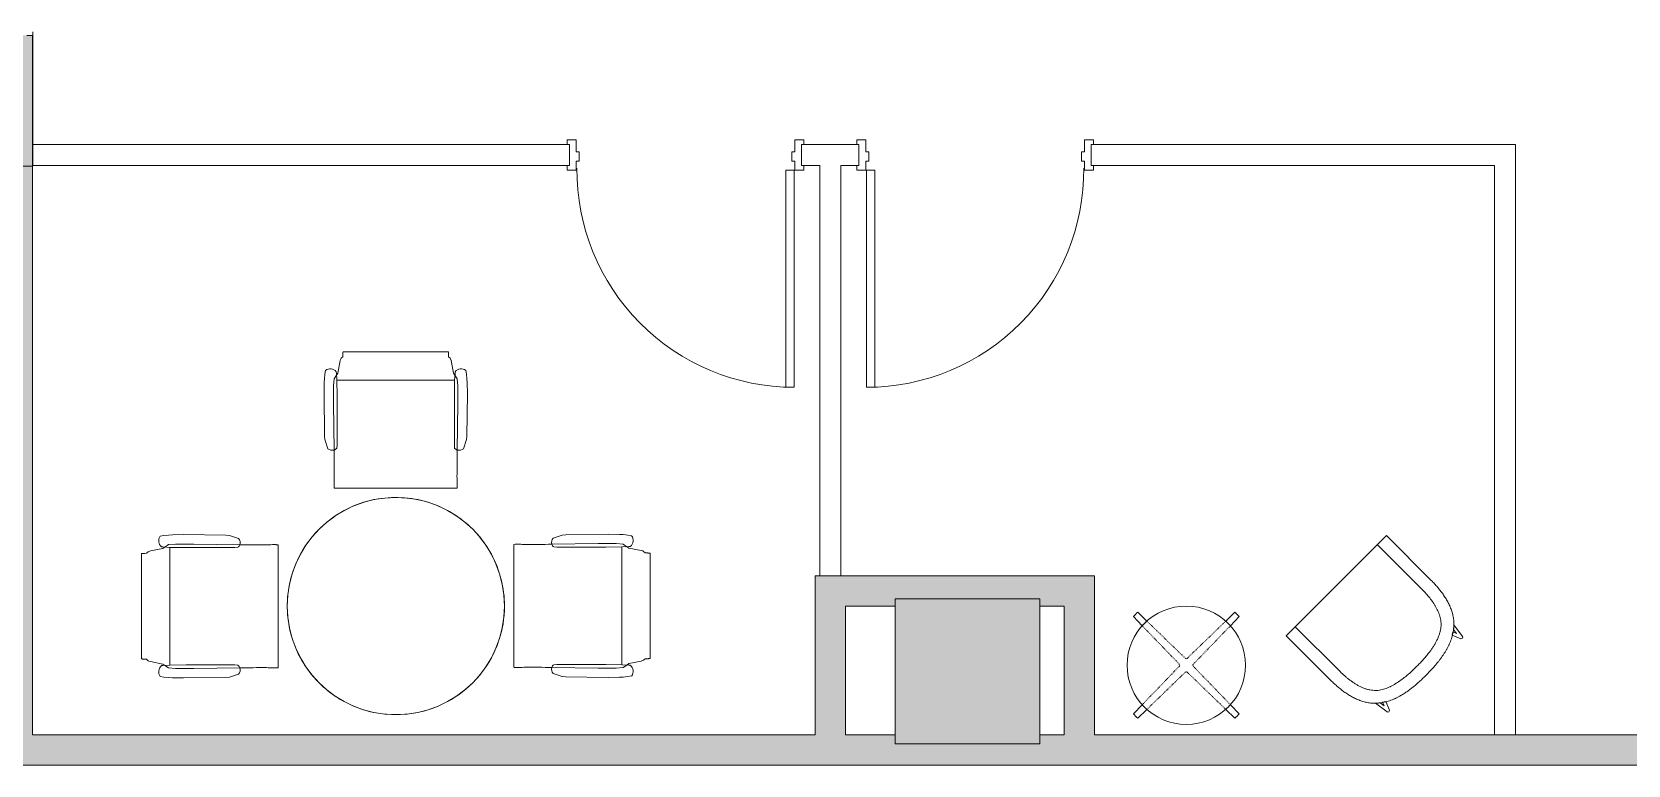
# Model space of a CAD drawing. Header units: inches. Extents: x 0 to 2535, y 0 to 2052.
# Drawn here: x 2005.9 to 2270.5, y 650 to 771.5 of the extents above; entities that cross this region are included whole.
import ezdxf

# ---------------------------------------------------------------- set-up
doc = ezdxf.new("R2010")
doc.units = ezdxf.units.IN
doc.header["$MEASUREMENT"] = 0
doc.linetypes.add('Dash', pattern=[0.25, 0.125, -0.125])
for name, color, linetype, lineweight in [('A-DOOR', 31, 'Continuous', 13), ('A-WALL', 113, 'Continuous', 13), ('A-WALL-PATT', 111, 'Continuous', 13), ('CORE', 7, 'Continuous', 9), ('I-FURN', 30, 'Continuous', 9), ('I-FURN-HDLN', 30, 'Dash', 9), ('I-WALL', 2, 'Continuous', 13), ('S-COLS', 52, 'Continuous', 13), ('Victor Bldg - 7th Floor_LINK_dwg', 8, 'Continuous', 9)]:
    doc.layers.add(name, color=color, linetype=linetype, lineweight=lineweight)

# ---------------------------------------------------------------- blocks, each defined once
blk = doc.blocks.new('Concrete-Rectangular-Column - 24_ x 24_-6972613-Level 07  POWER _ SIGNAL')
at = {"layer": 'S-COLS', "lineweight": 9}
blk.add_hatch(color=7, dxfattribs=at).paths.add_polyline_path([(12, -12), (12, 12), (-12, 12), (-12, -12)], flags=0)
at = {"layer": 'S-COLS', "color": 8, "lineweight": 20}
for p, q in [((12, 12), (-12, 12)), ((-12, 12), (-12, -12)), ((12, -12), (12, 12)), ((-12, -12), (12, -12))]:
    blk.add_line(p, q, dxfattribs=at)
blk = doc.blocks.new('Victor Bldg - 7th Floor_LINK_dwg-6972240-Level 07  POWER _ SIGNAL')
at = {"layer": 'CORE', "flags": 128}
blk.add_lwpolyline([(2001.2, 770.99), (2001.2, 752.96), (1597.19, 752.96), (1597.19, 749.21), (2006.07, 749.21), (2006.07, 771.47)], dxfattribs=at)
blk = doc.blocks.new('Door - Single - Solid Door-7467061-Level 07  POWER _ SIGNAL')
at = {"layer": 'A-DOOR', "lineweight": 9}
for p, q in [((-15.63, 2.41), (-14.13, 2.41)), ((-15.63, 1.66), (-15.63, 2.41)), ((-14.13, 2.41), (-14.13, 0.41)), ((-14.13, 0.41), (-13.63, 0.41)), ((-13.63, 0.41), (-13.63, -1.09)), ((21.62, 0.41), (22.12, 0.41)), ((21.62, -1.09), (21.62, 0.41)), ((22.12, 2.41), (23.62, 2.41)), ((22.12, 0.41), (22.12, 2.41)), ((23.62, 2.41), (23.62, 1.66)), ((-15.63, -2.59), (-15.63, -1.84)), ((-14.13, -2.59), (-15.63, -2.59)), ((-14.13, -1.09), (-14.13, -2.59)), ((-13.63, -1.09), (-14.13, -1.09)), ((22.12, -1.09), (21.62, -1.09)), ((22.12, -2.59), (22.12, -1.09)), ((23.62, -2.59), (22.12, -2.59)), ((23.62, -1.84), (23.62, -2.59))]:
    blk.add_line(p, q, dxfattribs=at)
at = {"layer": 'A-DOOR'}
for p, q in [((-12.63, -2.59), (-14.01, -2.59)), ((-14.01, -2.59), (-14.01, -38.59)), ((-12.63, -38.59), (-12.63, -2.59)), ((-14.01, -38.59), (-12.63, -38.59))]:
    blk.add_line(p, q, dxfattribs=at)
at = {"layer": 'A-DOOR', "lineweight": 9}
blk.add_arc((-14.01, -2.59), 36, 270, 0.5, dxfattribs=at)
blk = doc.blocks.new('Door - Single - Solid Door-7467063-Level 07  POWER _ SIGNAL')
at = {"layer": 'A-DOOR'}
for p, q in [((-14.01, 38.59), (-12.63, 38.59)), ((-14.01, 2.59), (-14.01, 38.59)), ((-12.63, 38.59), (-12.63, 2.59)), ((-12.63, 2.59), (-14.01, 2.59))]:
    blk.add_line(p, q, dxfattribs=at)
at = {"layer": 'A-DOOR', "lineweight": 9}
for p, q in [((-15.63, 2.59), (-15.63, 1.84)), ((-14.13, 2.59), (-15.63, 2.59)), ((-14.13, 1.09), (-14.13, 2.59)), ((-13.63, 1.09), (-14.13, 1.09)), ((-13.63, -0.41), (-13.63, 1.09)), ((22.12, 1.09), (21.62, 1.09)), ((21.62, 1.09), (21.62, -0.41)), ((23.62, 2.59), (22.12, 2.59)), ((22.12, 2.59), (22.12, 1.09)), ((23.62, 1.84), (23.62, 2.59)), ((-15.63, -1.66), (-15.63, -2.41)), ((-15.63, -2.41), (-14.13, -2.41)), ((-14.13, -2.41), (-14.13, -0.41)), ((-14.13, -0.41), (-13.63, -0.41)), ((21.62, -0.41), (22.12, -0.41)), ((22.12, -0.41), (22.12, -2.41)), ((22.12, -2.41), (23.62, -2.41)), ((23.62, -2.41), (23.62, -1.66))]:
    blk.add_line(p, q, dxfattribs=at)
blk.add_arc((-14.01, 2.59), 36, 359.5, 90, dxfattribs=at)
blk = doc.blocks.new('Table-Coffee-Teknion-BBCTC_Cosmos_Small-R2013 - 17 3_4_ High-V81-Level 07  POWER _ SIGNAL')
at = {"layer": 'I-FURN'}
for p, q in [((-8.77, 8.06), (-7.31, 6.55)), ((-6.54, 7.32), (-8.05, 8.78)), ((8.05, 8.78), (6.54, 7.32)), ((7.31, 6.55), (8.77, 8.06)), ((-7.31, -6.55), (-8.77, -8.06)), ((-8.05, -8.78), (-6.54, -7.32)), ((6.54, -7.32), (8.05, -8.78)), ((8.77, -8.06), (7.31, -6.55))]:
    blk.add_line(p, q, dxfattribs=at)
for radius, start, end in [(9.81, 360, 180), (11.91, 132.513, 137.408), (11.91, 42.592, 47.4811), (9.81, 131.7705, 138.1519), (9.81, 131.7705, 138.1519), (9.81, 41.8481, 48.2237), (9.81, 41.8481, 48.2237), (9.81, 180, 360), (9.81, 221.8481, 228.2237), (9.81, 221.8481, 228.2237), (9.81, 311.7705, 318.1849), (9.81, 311.7705, 318.1514), (11.91, 222.592, 227.4811), (11.91, 312.513, 317.4079)]:
    blk.add_arc((0, 0), radius, start, end, dxfattribs=at)
at = {"layer": 'I-FURN-HDLN'}
for p, q in [((-1.13, 0.14), (-7.31, 6.55)), ((-6.54, 7.32), (-0.14, 1.13)), ((0.14, 1.13), (6.54, 7.32)), ((7.31, 6.55), (1.13, 0.14)), ((-7.31, -6.55), (-1.13, -0.13)), ((-0.14, -1.13), (-6.54, -7.32)), ((6.54, -7.32), (0.14, -1.14)), ((1.14, -0.14), (7.31, -6.54))]:
    blk.add_line(p, q, dxfattribs=at)
for centre, start, end in [((-1.29, 0), 319.2979, 41.4043), ((0, 1.29), 228.5957, 311.4043), ((1.29, 0), 138.6476, 223.9721), ((0, -1.29), 47.5735, 131.4196)]:
    blk.add_arc(centre, 0.206, start, end, dxfattribs=at)
blk = doc.blocks.new('Seating-Chair-Teknion-BBTCS_Tulip-R2013 - Sled Work Chair-V82-Level 07  POWER _ SIGNAL')
at = {"layer": 'I-FURN'}
for p, q in [((-8.84, 10.2), (-9.19, 7.85)), ((-8.6, 8.34), (-8.48, 9.18)), ((-8.48, 9.18), (-8.23, 8.57)), ((-7.8, 8.86), (-8.38, 10.29)), ((-8.23, 8.57), (-7.8, 8.86)), ((8.38, 10.29), (7.8, 8.86)), ((7.8, 8.86), (8.23, 8.57)), ((8.23, 8.57), (8.48, 9.18)), ((8.48, 9.18), (8.6, 8.34)), ((9.19, 7.85), (8.84, 10.2)), ((-11.75, 0), (-11.75, -10.5)), ((-9.62, 0), (-9.62, -10.5)), ((9.63, -10.5), (9.63, 0)), ((11.75, -10.5), (11.75, 0)), ((-11.75, -10.5), (11.75, -10.5))]:
    blk.add_line(p, q, dxfattribs=at)
for centre, radius, start, end in [((-2.42, 0.37), 10.09, 127.7971, 132.1351), ((-8.59, 10.15), 0.253, 33.5846, 170.2337), ((8.59, 10.15), 0.253, 9.7663, 146.4154), ((2.42, 0.37), 10.09, 47.8649, 52.2029)]:
    blk.add_arc(centre, radius, start, end, dxfattribs=at)
for points, knots in [([(-8.81, 8.21), (-9, 8.04), (-9.37, 7.69), (-9.85, 7.13), (-10.2, 6.61), (-10.45, 6.17), (-10.62, 5.84), (-10.78, 5.5), (-10.92, 5.15), (-11.05, 4.8), (-11.16, 4.44), (-11.26, 4.08), (-11.35, 3.72), (-11.43, 3.35), (-11.5, 2.99), (-11.56, 2.62), (-11.62, 2.12), (-11.69, 1.5), (-11.73, 0.75), (-11.75, 0.25), (-11.75, 0)], [0, 0, 0, 0, 0.083333, 0.166667, 0.25, 0.291667, 0.333333, 0.375, 0.416667, 0.458333, 0.5, 0.541667, 0.583333, 0.625, 0.666667, 0.708333, 0.75, 0.833333, 0.916667, 1, 1, 1, 1]), ([(0, 10.5), (-0.31, 10.5), (-0.94, 10.49), (-1.87, 10.45), (-2.64, 10.38), (-3.25, 10.31), (-3.7, 10.25), (-4.16, 10.17), (-4.62, 10.08), (-5.07, 9.98), (-5.52, 9.85), (-5.96, 9.72), (-6.4, 9.57), (-6.84, 9.4), (-7.25, 9.2), (-7.66, 8.99), (-8.19, 8.67), (-8.57, 8.4), (-8.81, 8.21)], [0, 0, 0, 0, 0.1, 0.2, 0.3, 0.35, 0.4, 0.45, 0.5, 0.55, 0.6, 0.65, 0.7, 0.75, 0.8, 0.85, 0.9, 1, 1, 1, 1]), ([(0, 8.37), (-0.27, 8.38), (-0.68, 8.37), (-1.22, 8.35), (-1.61, 8.33), (-2.01, 8.3), (-2.41, 8.27), (-2.81, 8.22), (-3.25, 8.16), (-3.74, 8.09), (-4.26, 7.98), (-4.78, 7.86), (-5.21, 7.73), (-5.55, 7.61), (-5.88, 7.49), (-6.29, 7.31), (-6.75, 7.06), (-7.05, 6.87), (-7.2, 6.77)], [-1, -1, -1, -1, -0.892857, -0.839286, -0.785714, -0.732143, -0.678571, -0.625, -0.571429, -0.5, -0.428571, -0.357143, -0.285714, -0.25, -0.214286, -0.142857, -0.071429, 0, 0, 0, 0]), ([(8.81, 8.21), (8.57, 8.4), (8.19, 8.67), (7.66, 8.99), (7.25, 9.2), (6.84, 9.4), (6.4, 9.57), (5.96, 9.72), (5.45, 9.88), (4.85, 10.03), (4.27, 10.15), (3.82, 10.23), (3.36, 10.3), (2.79, 10.37), (2.1, 10.43), (1.17, 10.49), (0.47, 10.5), (0, 10.5)], [0, 0, 0, 0, 0.1, 0.15, 0.2, 0.25, 0.3, 0.35, 0.4, 0.475, 0.55, 0.5875, 0.625, 0.7, 0.775, 0.85, 1, 1, 1, 1]), ([(7.2, 6.77), (6.94, 6.95), (6.55, 7.19), (5.98, 7.45), (5.55, 7.62), (5.1, 7.76), (4.5, 7.93), (3.74, 8.09), (2.81, 8.23), (1.88, 8.32), (0.95, 8.36), (0.32, 8.38), (0, 8.37)], [-1, -1, -1, -1, -0.875, -0.8125, -0.75, -0.6875, -0.625, -0.5, -0.375, -0.25, -0.125, 0, 0, 0, 0]), ([(11.75, 0), (11.75, 0.25), (11.73, 0.75), (11.69, 1.5), (11.62, 2.12), (11.56, 2.62), (11.5, 2.99), (11.43, 3.35), (11.35, 3.72), (11.26, 4.08), (11.16, 4.44), (11.05, 4.8), (10.92, 5.15), (10.78, 5.5), (10.57, 5.95), (10.27, 6.5), (9.85, 7.13), (9.37, 7.69), (9, 8.04), (8.81, 8.21)], [0, 0, 0, 0, 0.083333, 0.166667, 0.25, 0.291667, 0.333333, 0.375, 0.416667, 0.458333, 0.5, 0.541667, 0.583333, 0.625, 0.666667, 0.75, 0.833333, 0.916667, 1, 1, 1, 1]), ([(-7.2, 6.77), (-7.45, 6.58), (-7.79, 6.26), (-8.18, 5.78), (-8.44, 5.39), (-8.63, 5.05), (-8.76, 4.77), (-8.89, 4.49), (-9.02, 4.13), (-9.16, 3.68), (-9.28, 3.23), (-9.4, 2.63), (-9.51, 1.87), (-9.59, 0.94), (-9.62, 0.32), (-9.62, 0)], [-1, -1, -1, -1, -0.875, -0.8125, -0.75, -0.6875, -0.65625, -0.625, -0.5625, -0.5, -0.4375, -0.375, -0.25, -0.125, 0, 0, 0, 0]), ([(7.2, 6.77), (7.35, 6.66), (7.62, 6.42), (7.97, 6.05), (8.24, 5.7), (8.43, 5.4), (8.57, 5.17), (8.69, 4.94), (8.84, 4.61), (9, 4.2), (9.16, 3.69), (9.29, 3.17), (9.39, 2.65), (9.48, 2.12), (9.54, 1.59), (9.6, 0.89), (9.62, 0.35), (9.63, 0)], [0, 0, 0, 0, 0.071429, 0.142857, 0.214286, 0.25, 0.285714, 0.321429, 0.357143, 0.428571, 0.5, 0.571429, 0.642857, 0.714286, 0.785714, 0.857143, 1, 1, 1, 1])]:
    blk.add_open_spline(points, degree=3, knots=knots, dxfattribs=at)
blk = doc.blocks.new('F - CONF TABLE _ROUND-4 CHAIRS_ - Lam 30Dia Single-Column Base-7587015-Level 07  POWER _ SIGNAL')
at = {"layer": 'I-FURN'}
for p, q in [((-27.3, 35.86), (-26.9, 37.93)), ((-26.9, 37.93), (-26.82, 38.17)), ((-26.82, 38.17), (-26.75, 38.31)), ((-26.75, 38.31), (-26.49, 38.57)), ((-26.44, 39.41), (-9.01, 39.41)), ((-8.95, 38.57), (-8.7, 38.31)), ((-8.7, 38.31), (-8.54, 37.93)), ((-8.54, 37.93), (-8.14, 35.86)), ((-29.56, 34.28), (-29.52, 34.93)), ((-29.52, 34.93), (-29.46, 35.7)), ((-29.46, 35.7), (-29.35, 36.31)), ((-28.03, 33.77), (-27.93, 34.93)), ((-27.93, 34.93), (-27.53, 35.53)), ((-27.57, 36.09), (-27.55, 35.86)), ((-27.55, 35.86), (-27.48, 34.7)), ((-27.53, 35.53), (-27.3, 35.86)), ((-27.48, 34.7), (-27.44, 32.02)), ((-7.96, 34.7), (-27.48, 34.7)), ((-8.14, 35.86), (-7.91, 35.53)), ((-8, 32.02), (-7.96, 34.7)), ((-7.96, 34.7), (-7.89, 35.86)), ((-7.91, 35.53), (-7.51, 34.93)), ((-7.89, 35.86), (-7.88, 36.09)), ((-7.51, 34.93), (-7.41, 33.77)), ((-6.1, 36.31), (-5.99, 35.7)), ((-5.99, 35.7), (-5.92, 34.93)), ((-5.92, 34.93), (-5.89, 34.28)), ((-29.6, 32.42), (-29.56, 34.28)), ((-29.51, 25.42), (-29.6, 32.42)), ((-28.03, 30.77), (-28.03, 33.77)), ((-27.44, 32.02), (-27.44, 23.93)), ((-8, 23.93), (-8, 32.02)), ((-7.41, 33.77), (-7.41, 30.77)), ((-5.84, 32.42), (-5.93, 25.42)), ((-5.89, 34.28), (-5.84, 32.42)), ((-27.93, 23.1), (-28.03, 30.77)), ((-7.41, 30.77), (-7.52, 23.1)), ((-29.45, 24.83), (-29.51, 25.42)), ((-28.96, 23.33), (-29.45, 24.83)), ((-27.44, 23.93), (-27.49, 23.43)), ((-7.95, 23.43), (-8, 23.93)), ((-6, 24.83), (-6.49, 23.33)), ((-5.93, 25.42), (-6, 24.83)), ((-7.55, 16.78), (-27.89, 16.78)), ((-56.75, 8.84), (-56.14, 8.95)), ((-56.14, 8.95), (-55.37, 9.02)), ((-55.37, 9.02), (-54.72, 9.05)), ((-54.72, 9.05), (-52.86, 9.1)), ((-52.86, 9.1), (-45.86, 9)), ((-45.86, 9), (-45.27, 8.94)), ((-45.27, 8.94), (-43.76, 8.45)), ((8.39, 8.52), (9.89, 9.01)), ((9.89, 9.01), (10.49, 9.07)), ((10.49, 9.07), (17.49, 9.17)), ((17.49, 9.17), (19.35, 9.12)), ((19.35, 9.12), (19.99, 9.09)), ((19.99, 9.09), (20.76, 9.02)), ((20.76, 9.02), (21.37, 8.91)), ((-59.85, -11.5), (-59.85, 5.93)), ((-59.01, 5.99), (-58.75, 6.24)), ((-58.75, 6.24), (-58.37, 6.39)), ((-58.37, 6.39), (-56.3, 6.79)), ((-56.3, 7.04), (-56.53, 7.06)), ((-55.14, 6.98), (-56.3, 7.04)), ((-56.3, 6.79), (-55.96, 7.02)), ((-55.96, 7.02), (-55.37, 7.43)), ((-55.37, 7.43), (-54.2, 7.53)), ((-52.45, 6.93), (-55.14, 6.98)), ((-55.14, 6.98), (-55.14, -12.54)), ((-54.2, 7.53), (-51.2, 7.53)), ((-44.37, 6.93), (-52.45, 6.93)), ((-51.2, 7.53), (-43.54, 7.42)), ((-43.87, 6.99), (-44.37, 6.93)), ((-37.21, 7.39), (-37.21, -12.95)), ((1.84, -12.89), (1.84, 7.45)), ((8.17, 7.49), (15.83, 7.6)), ((8.99, 7), (8.5, 7.06)), ((17.08, 7), (8.99, 7)), ((15.83, 7.6), (18.83, 7.6)), ((19.76, 7.04), (17.08, 7)), ((18.83, 7.6), (20, 7.49)), ((20.93, 7.11), (19.76, 7.04)), ((19.76, -12.48), (19.76, 7.04)), ((20, 7.49), (20.59, 7.09)), ((20.59, 7.09), (20.93, 6.86)), ((21.15, 7.13), (20.93, 7.11)), ((20.93, 6.86), (22.99, 6.46)), ((22.99, 6.46), (23.23, 6.38)), ((23.23, 6.38), (23.37, 6.31)), ((23.37, 6.31), (23.63, 6.05)), ((24.48, 6), (24.48, -11.43)), ((-58.75, -11.81), (-59.01, -11.55)), ((-58.61, -11.88), (-58.75, -11.81)), ((-58.37, -11.96), (-58.61, -11.88)), ((-56.3, -12.36), (-58.37, -11.96)), ((-56.53, -12.63), (-56.3, -12.61)), ((-55.97, -12.59), (-56.3, -12.36)), ((-56.3, -12.61), (-55.14, -12.54)), ((-55.37, -12.99), (-55.97, -12.59)), ((-54.2, -13.1), (-55.37, -12.99)), ((-55.14, -12.54), (-52.45, -12.5)), ((-51.2, -13.1), (-54.2, -13.1)), ((-52.45, -12.5), (-44.37, -12.5)), ((-43.54, -12.99), (-51.2, -13.1)), ((-44.37, -12.5), (-43.87, -12.56)), ((15.83, -13.03), (8.17, -12.92)), ((8.5, -12.49), (8.99, -12.43)), ((8.99, -12.43), (17.08, -12.43)), ((18.83, -13.03), (15.83, -13.03)), ((17.08, -12.43), (19.76, -12.48)), ((20, -12.93), (18.83, -13.03)), ((19.76, -12.48), (20.93, -12.54)), ((20.59, -12.52), (20, -12.93)), ((20.93, -12.29), (20.59, -12.52)), ((22.99, -11.89), (20.93, -12.29)), ((20.93, -12.54), (21.15, -12.56)), ((23.37, -11.74), (22.99, -11.89)), ((23.63, -11.49), (23.37, -11.74)), ((-56.14, -14.52), (-56.75, -14.41)), ((-55.37, -14.59), (-56.14, -14.52)), ((-54.72, -14.62), (-55.37, -14.59)), ((-52.86, -14.67), (-54.72, -14.62)), ((-45.86, -14.57), (-52.86, -14.67)), ((-45.27, -14.51), (-45.86, -14.57)), ((-43.76, -14.02), (-45.27, -14.51)), ((9.89, -14.44), (8.39, -13.95)), ((10.49, -14.5), (9.89, -14.44)), ((17.49, -14.6), (10.49, -14.5)), ((19.35, -14.55), (17.49, -14.6)), ((19.99, -14.52), (19.35, -14.55)), ((20.76, -14.45), (19.99, -14.52)), ((21.37, -14.34), (20.76, -14.45))]:
    blk.add_line(p, q, dxfattribs=at)
for centre, radius, start, end in [((-28.58, 35.24), 1.32, 40.065, 125.935), ((-6.87, 35.24), 1.32, 54.065, 139.935), ((-28.24, 24.18), 1.12, 229.743, 286.0891), ((-28.15, 23.85), 0.781, 286.8466, 327.6782), ((-7.29, 23.85), 0.781, 212.3218, 253.1534), ((-7.21, 24.18), 1.12, 253.9109, 310.257), ((-17.69, -2.75), 18, 0, 180), ((-17.69, -2.75), 18, 360, 180), ((-17.69, -2.75), 18, 113.6842, 161.0526), ((-17.69, -2.75), 18, 56.8421, 113.6842), ((-17.69, -2.75), 18, 47.3684, 56.8421), ((-55.68, 8.07), 1.32, 144.065, 229.935), ((-44.61, 7.73), 1.12, 343.9109, 40.257), ((-17.69, -2.75), 18, 28.4211, 47.3684), ((9.24, 7.8), 1.12, 139.743, 196.0891), ((20.31, 8.14), 1.32, 310.065, 35.935), ((-44.29, 7.65), 0.781, 302.3218, 343.1534), ((-17.69, -2.75), 18, 0, 28.4211), ((8.91, 7.72), 0.781, 196.8466, 237.6782), ((-17.69, -2.75), 18, 161.0526, 170.5263), ((-17.69, -2.75), 18, 170.5263, 180), ((-17.69, -2.75), 18, 180, 0), ((-17.69, -2.75), 18, 180, 360), ((-17.69, -2.75), 18, 180, 189.4737), ((-17.69, -2.75), 18, 341.0526, 0), ((-17.69, -2.75), 18, 189.4737, 208.4211), ((-17.69, -2.75), 18, 303.1579, 341.0526), ((-55.68, -13.64), 1.32, 130.065, 215.935), ((-44.29, -13.22), 0.781, 16.8466, 57.6782), ((-44.61, -13.3), 1.12, 319.743, 16.0891), ((-17.69, -2.75), 18, 208.4211, 217.8947), ((9.24, -13.23), 1.12, 163.9109, 220.257), ((8.91, -13.15), 0.781, 122.3218, 163.1534), ((20.31, -13.57), 1.32, 324.065, 49.935), ((-17.69, -2.75), 18, 217.8947, 227.3684), ((-17.69, -2.75), 18, 227.3684, 236.8421), ((-17.69, -2.75), 18, 236.8421, 255.7895), ((-17.69, -2.75), 18, 293.6842, 303.1579), ((-17.69, -2.75), 18, 255.7895, 274.7368), ((-17.69, -2.75), 18, 274.7368, 284.2105), ((-17.69, -2.75), 18, 284.2105, 293.6842)]:
    blk.add_arc(centre, radius, start, end, dxfattribs=at)
for points, knots in [([(-26.49, 38.57), (-26.49, 38.62), (-26.49, 38.76), (-26.48, 38.94), (-26.48, 39.09), (-26.47, 39.19), (-26.46, 39.28), (-26.45, 39.34), (-26.45, 39.39), (-26.44, 39.41), (-26.44, 39.41)], [-1, -1, -1, -1, -0.888889, -0.666667, -0.555556, -0.444444, -0.333333, -0.222222, -0.111111, 0, 0, 0, 0]), ([(-9.01, 39.41), (-9, 39.41), (-9, 39.39), (-8.99, 39.34), (-8.98, 39.25), (-8.96, 39.03), (-8.95, 38.76), (-8.95, 38.57)], [-1, -1, -1, -1, -0.888889, -0.777778, -0.666667, -0.444444, 0, 0, 0, 0]), ([(-27.89, 16.78), (-27.9, 16.78), (-27.92, 16.85), (-27.94, 17.15), (-27.94, 17.48), (-27.94, 17.64), (-27.94, 17.72)], [-1, -1, -1, -1, -0.727273, -0.363636, -0.181818, 0, 0, 0, 0]), ([(-7.51, 17.72), (-7.51, 17.6), (-7.5, 17.39), (-7.51, 17.16), (-7.52, 17.02), (-7.52, 16.94), (-7.53, 16.87), (-7.54, 16.81), (-7.54, 16.78), (-7.55, 16.78), (-7.55, 16.78)], [-1, -1, -1, -1, -0.727273, -0.545455, -0.454545, -0.363636, -0.272727, -0.181818, -0.090909, 0, 0, 0, 0]), ([(-59.85, 5.93), (-59.84, 5.93), (-59.83, 5.94), (-59.78, 5.95), (-59.69, 5.96), (-59.47, 5.98), (-59.2, 5.98), (-59.01, 5.99)], [-1, -1, -1, -1, -0.888889, -0.777778, -0.666667, -0.444444, 0, 0, 0, 0]), ([(-38.15, 7.43), (-38.04, 7.43), (-37.83, 7.43), (-37.59, 7.43), (-37.46, 7.42), (-37.37, 7.42), (-37.3, 7.41), (-37.25, 7.4), (-37.22, 7.39), (-37.21, 7.39), (-37.21, 7.39)], [-1, -1, -1, -1, -0.727273, -0.545455, -0.454545, -0.363636, -0.272727, -0.181818, -0.090909, 0, 0, 0, 0]), ([(1.84, 7.45), (1.84, 7.46), (1.91, 7.48), (2.21, 7.5), (2.54, 7.5), (2.7, 7.5), (2.78, 7.5)], [-1, -1, -1, -1, -0.727273, -0.363636, -0.181818, 0, 0, 0, 0]), ([(23.63, 6.05), (23.68, 6.05), (23.82, 6.05), (24, 6.05), (24.15, 6.04), (24.25, 6.03), (24.34, 6.03), (24.41, 6.02), (24.45, 6.01), (24.47, 6), (24.48, 6)], [-1, -1, -1, -1, -0.888889, -0.666667, -0.555556, -0.444444, -0.333333, -0.222222, -0.111111, 0, 0, 0, 0]), ([(-59.01, -11.55), (-59.06, -11.55), (-59.2, -11.55), (-59.37, -11.55), (-59.53, -11.54), (-59.63, -11.53), (-59.71, -11.53), (-59.78, -11.52), (-59.83, -11.51), (-59.84, -11.5), (-59.85, -11.5)], [-1, -1, -1, -1, -0.888889, -0.666667, -0.555556, -0.444444, -0.333333, -0.222222, -0.111111, 0, 0, 0, 0]), ([(-37.21, -12.95), (-37.21, -12.96), (-37.29, -12.98), (-37.59, -13), (-37.91, -13), (-38.08, -13), (-38.15, -13)], [-1, -1, -1, -1, -0.727273, -0.363636, -0.181818, 0, 0, 0, 0]), ([(2.78, -12.93), (2.66, -12.93), (2.45, -12.93), (2.22, -12.93), (2.08, -12.92), (2, -12.92), (1.93, -12.91), (1.88, -12.9), (1.84, -12.89), (1.84, -12.89), (1.84, -12.89)], [-1, -1, -1, -1, -0.727273, -0.545455, -0.454545, -0.363636, -0.272727, -0.181818, -0.090909, 0, 0, 0, 0]), ([(24.48, -11.43), (24.47, -11.43), (24.45, -11.44), (24.41, -11.45), (24.32, -11.46), (24.1, -11.48), (23.82, -11.48), (23.63, -11.49)], [-1, -1, -1, -1, -0.888889, -0.777778, -0.666667, -0.444444, 0, 0, 0, 0])]:
    blk.add_open_spline(points, degree=3, knots=knots, dxfattribs=at)
for points in [[(-27.89, 18.69), (-27.89, 19.43), (-27.9, 20.91), (-27.92, 22.37), (-27.93, 23.1)], [(-7.52, 23.1), (-7.53, 22.37), (-7.54, 20.91), (-7.55, 19.43), (-7.56, 18.69)], [(-27.94, 17.72), (-27.93, 17.88), (-27.91, 18.21), (-27.9, 18.53), (-27.89, 18.69)], [(-7.56, 18.69), (-7.55, 18.53), (-7.53, 18.21), (-7.52, 17.88), (-7.51, 17.72)], [(-43.54, 7.42), (-42.81, 7.41), (-41.34, 7.4), (-39.87, 7.39), (-39.12, 7.38)], [(-39.12, 7.38), (-38.96, 7.39), (-38.64, 7.41), (-38.32, 7.42), (-38.15, 7.43)], [(2.78, 7.5), (2.94, 7.49), (3.27, 7.48), (3.59, 7.46), (3.75, 7.45)], [(3.75, 7.45), (4.49, 7.45), (5.97, 7.46), (7.44, 7.48), (8.17, 7.49)], [(-39.12, -12.95), (-39.87, -12.95), (-41.34, -12.96), (-42.81, -12.98), (-43.54, -12.99)], [(-38.15, -13), (-38.32, -12.99), (-38.64, -12.98), (-38.96, -12.96), (-39.12, -12.95)], [(3.75, -12.88), (3.59, -12.89), (3.27, -12.91), (2.94, -12.92), (2.78, -12.93)], [(8.17, -12.92), (7.44, -12.91), (5.97, -12.9), (4.49, -12.89), (3.75, -12.88)]]:
    blk.add_open_spline(points, degree=3, dxfattribs=at)

msp = doc.modelspace()

# ---------------------------------------------------------------- hatches: boundary and pattern name
at = {"layer": 'A-WALL-PATT', "lineweight": 9}
for points in [[(2001.04, 649.96), (2006.04, 649.96), (2006.04, 770.9), (2001.04, 770.9), (2001.04, 654.96)], [(2140.75, 654.96), (2140.75, 681.32), (2135.75, 681.32), (2135.75, 654.96), (2138.91, 654.96)], [(2149, 676.32), (2149, 677.5), (2173, 677.5), (2173, 676.32), (2182.01, 676.32), (2182.01, 681.32), (2140.75, 681.32), (2140.75, 676.32)], [(2182.01, 654.96), (2182.01, 676.32), (2177.01, 676.32), (2177.01, 654.96)], [(2487.47, 649.96), (2510.91, 649.96), (2510.91, 654.96), (2173, 654.96), (2173, 653.5), (2149, 653.5), (2149, 654.96), (2006.04, 654.96), (2006.04, 649.96), (2443.9, 649.96)]]:
    msp.add_hatch(color=7, dxfattribs=at).paths.add_polyline_path(points, flags=0)

# ---------------------------------------------------------------- linework, layer by layer
at = {"layer": 'A-WALL'}
for p, q in [((2006.04, 752.83), (2006.04, 749.33)), ((2248.31, 654.96), (2251.81, 654.96))]:
    msp.add_line(p, q, dxfattribs=at)
at = {"layer": 'A-WALL', "color": 55}
msp.add_line((2140, 681.32), (2136.5, 681.32), dxfattribs=at)
at = {"layer": 'I-WALL', "color": 8, "lineweight": 20}
for p, q in [((2006.04, 770.9), (2005.07, 770.9)), ((2006.04, 752.83), (2006.04, 770.9)), ((2006.04, 654.96), (2006.04, 749.33)), ((2136.5, 681.32), (2135.75, 681.32)), ((2135.75, 681.32), (2135.75, 654.96)), ((2182.01, 681.32), (2140, 681.32)), ((2182.01, 654.96), (2182.01, 681.32)), ((2140.75, 654.96), (2140.75, 676.32)), ((2140.75, 676.32), (2149, 676.32)), ((2173, 676.32), (2177.01, 676.32)), ((2177.01, 676.32), (2177.01, 654.96)), ((2135.75, 654.96), (2006.04, 654.96)), ((2149, 654.96), (2140.75, 654.96)), ((2177.01, 654.96), (2173, 654.96)), ((2248.31, 654.96), (2182.01, 654.96)), ((2301.88, 654.96), (2251.81, 654.96)), ((2001.04, 649.96), (2510.91, 649.96))]:
    msp.add_line(p, q, dxfattribs=at)
at = {"layer": 'I-WALL'}
for p, q in [((2095, 752.83), (2006.04, 752.83)), ((2095, 749.33), (2095, 752.83)), ((2143, 752.83), (2133.5, 752.83)), ((2133.5, 752.83), (2133.5, 749.33)), ((2143, 749.33), (2143, 752.83)), ((2251.81, 752.83), (2181.5, 752.83)), ((2181.5, 752.83), (2181.5, 749.33)), ((2251.81, 654.96), (2251.81, 752.83)), ((2006.04, 749.33), (2095, 749.33)), ((2133.5, 749.33), (2136.5, 749.33)), ((2136.5, 749.33), (2136.5, 681.32)), ((2140, 749.33), (2143, 749.33)), ((2140, 681.32), (2140, 749.33)), ((2181.5, 749.33), (2248.31, 749.33)), ((2248.31, 749.33), (2248.31, 654.96))]:
    msp.add_line(p, q, dxfattribs=at)

# ---------------------------------------------------------------- block references
at = {"layer": 'A-DOOR', "rotation": 180}
msp.add_blockref('Door - Single - Solid Door-7467063-Level 07  POWER _ SIGNAL', (2118.25, 751.17), dxfattribs=at)
at = {"layer": 'A-DOOR'}
msp.add_blockref('Door - Single - Solid Door-7467061-Level 07  POWER _ SIGNAL', (2158.26, 751.17), dxfattribs=at)
at = {"layer": 'I-FURN'}
for name, p in [('F - CONF TABLE _ROUND-4 CHAIRS_ - Lam 30Dia Single-Column Base-7587015-Level 07  POWER _ SIGNAL', (2083.94, 679.07)), ('Table-Coffee-Teknion-BBCTC_Cosmos_Small-R2013 - 17 3_4_ High-V81-Level 07  POWER _ SIGNAL', (2197.25, 666.51))]:
    msp.add_blockref(name, p, dxfattribs=at)
at = {"layer": 'I-FURN', "rotation": 224.9999999999997}
msp.add_blockref('Seating-Chair-Teknion-BBTCS_Tulip-R2013 - Sled Work Chair-V82-Level 07  POWER _ SIGNAL', (2229.55, 672.26), dxfattribs=at)
at = {"layer": 'S-COLS', "lineweight": 9}
msp.add_blockref('Concrete-Rectangular-Column - 24_ x 24_-6972613-Level 07  POWER _ SIGNAL', (2161, 665.5), dxfattribs=at)
at = {"layer": 'Victor Bldg - 7th Floor_LINK_dwg', "color": 7}
msp.add_blockref('Victor Bldg - 7th Floor_LINK_dwg-6972240-Level 07  POWER _ SIGNAL', (0, 0), dxfattribs=at)

doc.saveas('drawing.dxf')
